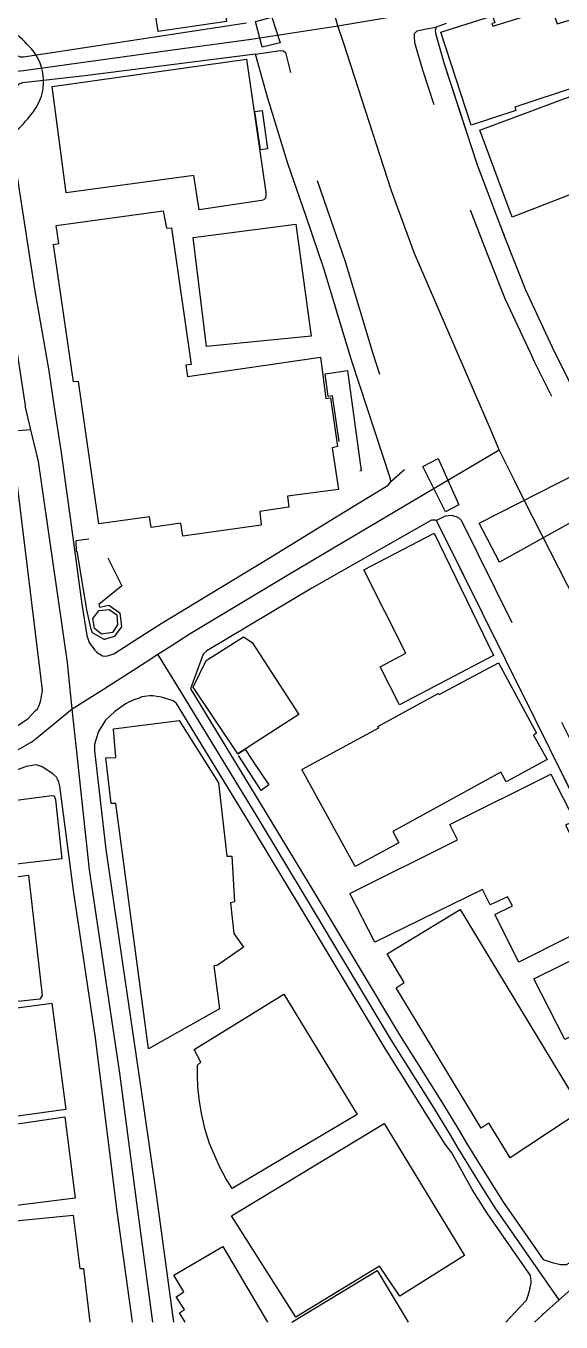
# Model space of a CAD drawing. Header units: millimetres. Extents: x 198785 to 203305, y 542885 to 545889.
# Drawn here: x 201255.7 to 201351.8, y 542885.3 to 543117.8 of the extents above; entities that cross this region are included whole.
import ezdxf

# ---------------------------------------------------------------- set-up
doc = ezdxf.new("R2010")
doc.units = ezdxf.units.MM
doc.linetypes.add('HIDDEN_BULD_25K', pattern=[28.8, 18.4, -10.4])
doc.linetypes.add('HIDDEN_IN_25K', pattern=[56.5, 36.5, -20])
for name, color, linetype in [('A0013114', 253, 'Continuous'), ('A0013117', 253, 'Continuous'), ('A0023214', 253, 'Continuous'), ('A0023217', 253, 'Continuous'), ('A0033324', 253, 'Continuous'), ('A0043325', 253, 'Continuous'), ('B0014111', 253, 'Continuous'), ('B0014116', 253, 'Continuous'), ('B0014511', 253, 'Continuous'), ('F0047224', 253, 'Continuous')]:
    doc.layers.add(name, color=color, linetype=linetype)

# ---------------------------------------------------------------- blocks, each defined once
blk = doc.blocks.new('B0014511')
at = {"layer": 'B0014511'}
blk.add_lwpolyline([(-31.17, -1.27, 0.169014), (-29, -6.77, 0.105159), (-21.57, -12.43, 0.067248), (-11.97, -15.47, 0.053397), (0.67, -16.3, 0.053397), (13.19, -14.44, 0.067248), (22.51, -10.63, 0.105159), (29.45, -4.38, 0.169014), (31.17, 1.27, 0.169014), (29, 6.77, 0.105159), (21.57, 12.43, 0.067248), (11.97, 15.47, 0.053397), (-0.67, 16.3, 0.053397), (-13.19, 14.44, 0.067248), (-22.51, 10.63, 0.105159), (-29.45, 4.38, 0.169014)], format="xyb", close=True, dxfattribs=at)
for points in [[(-18.64, 12.26), (-18.64, -13.46)], [(16.58, 13.62), (16.58, -13.46)], [(-18.64, -0.94), (16.58, -0.94)]]:
    blk.add_lwpolyline(points, dxfattribs=at)

msp = doc.modelspace()

# ---------------------------------------------------------------- linework, layer by layer
at = {"layer": 'A0013114'}
for points in [[(201329.21, 543116.97), (201329.24, 543116.45), (201330.82, 543111), (201336.7, 543092.89), (201341.77, 543079.66), (201345.41, 543070.44), (201350.62, 543059.26), (201353.72, 543053.12), (201358.58, 543043.53), (201377.86, 543005.42)], [(201269.51, 543004.81), (201269.91, 543004.77), (201270.36, 543004.79), (201271.54, 543005.17), (201275.24, 543007.54), (201280.03, 543010.61), (201299.3, 543022.23), (201312.02, 543030.11), (201320.77, 543035.4), (201321.23, 543036.03), (201321.2, 543036.55), (201314.18, 543057.82), (201309.22, 543074.29), (201306.04, 543083.57), (201302.72, 543093.11), (201299.12, 543105)], [(201382, 542922.15), (201364.16, 542959.21), (201352.42, 542982.81), (201347.12, 542993.47), (201341.79, 543004.16), (201329.48, 543028.96), (201329.26, 543029.12), (201328.54, 543029.14), (201307.08, 543016.91), (201288.24, 543005.67), (201287.55, 543005.1), (201285.28, 542998.9)], [(201280.1, 542997.41), (201278.52, 542997.62), (201277.93, 542997.62), (201276.53, 542997.45), (201276.08, 542997.23), (201275.11, 542996.93), (201273.71, 542996.26), (201271.73, 542994.8), (201270.04, 542993.27), (201268.79, 542991.21), (201268.28, 542989.71)]]:
    msp.add_lwpolyline(points, dxfattribs=at)
at = {"layer": 'A0013117'}
for points in [[(201246.45, 543184.11), (201246.64, 543181.82), (201247.01, 543178.78), (201246.79, 543178.71), (201241.73, 543178.26), (201241.71, 543177.88), (201242.14, 543173.74), (201243.12, 543167.33), (201244.07, 543161.35), (201245.32, 543150.09), (201247, 543136.56), (201247.61, 543132.34), (201249.11, 543122.04), (201249.94, 543116.32), (201254.16, 543112.45), (201254.71, 543112.24), (201255.3, 543112.24), (201295.36, 543118.33)], [(201331.14, 543118.21), (201329.35, 543117.54), (201329.21, 543116.97)], [(201296.93, 543112.73), (201265.86, 543108.78), (201255.13, 543107.57), (201254.36, 543107.28), (201252.04, 543103.94), (201253.04, 543098.08), (201257.29, 543070.54), (201259.84, 543055.94), (201260.78, 543049.78), (201262.01, 543041.65), (201262.13, 543040.8), (201263.88, 543028.22), (201265.8, 543014.09), (201266.69, 543008.45), (201267.12, 543007.18), (201267.75, 543006.29), (201268.03, 543005.9), (201268.39, 543005.54), (201268.62, 543005.29), (201269, 543005.07), (201269.51, 543004.81)], [(201246.19, 542986.96), (201256.08, 542993.53), (201257.43, 542994.93), (201257.84, 542995.32), (201258.1, 542995.92), (201258.37, 542996.61), (201258.49, 542997.14), (201258.71, 542998.66), (201253.78, 543039.3)], [(201341.87, 542885.31), (201344.51, 542888.08), (201345.6, 542889.23), (201345.93, 542890.29), (201346.19, 542891.14), (201346.29, 542891.72), (201346.39, 542892.31), (201346.43, 542892.68), (201346.3, 542893.64), (201338.51, 542904.84), (201335.85, 542909.07), (201332.18, 542915.64), (201331, 542917.24), (201327.2, 542923.21), (201319.83, 542934.99), (201304.96, 542959.76), (201295.72, 542975.05), (201282.79, 542996.24), (201282.18, 542996.71), (201280.1, 542997.41)], [(201285.28, 542998.9), (201285.57, 542998.4), (201298.71, 542976.87), (201307.96, 542961.56), (201322.81, 542936.82), (201330.18, 542925.05), (201333.48, 542919.66), (201334.81, 542917.41), (201338.82, 542910.92), (201341.43, 542906.77), (201348.58, 542896.5), (201349.31, 542896.28), (201350.18, 542895.98), (201351.7, 542895.65), (201352.77, 542895.66), (201353.28, 542895.92), (201356.38, 542899.1), (201357.31, 542899.7), (201361.94, 542902.76), (201362.66, 542903.24), (201381.54, 542920.18), (201382.03, 542921.22), (201382, 542922.15)], [(201268.28, 542989.71), (201268.08, 542988.9), (201268.06, 542987.76), (201270.06, 542970.07), (201276.93, 542923.55), (201279.15, 542907.74), (201282.2, 542885.31)], [(201257.56, 542985.24), (201255.76, 542984.98), (201254.24, 542984.33), (201241.65, 542977.08), (201224.75, 542966.25), (201207.77, 542955.7), (201207.08, 542954.85), (201206.27, 542953.43), (201205.83, 542952.07), (201205.59, 542950.65), (201205.59, 542949.84), (201212.98, 542919.18), (201219.6, 542890.01), (201220.63, 542885.31)], [(201274.9, 542885.31), (201274.84, 542885.76), (201272.09, 542905.61), (201268.21, 542936.31), (201264.28, 542962.72), (201261.82, 542981.45), (201261.68, 542982.14), (201261.43, 542982.67), (201261.23, 542983.03), (201260.58, 542983.62), (201258.65, 542984.92), (201258.13, 542985.08), (201257.78, 542985.18), (201257.56, 542985.24)]]:
    msp.add_lwpolyline(points, dxfattribs=at)
at = {"layer": 'A0023214'}
for points in [[(201340.7, 543041.77), (201339.12, 543045.44), (201325.49, 543076.98), (201321.37, 543088.23), (201312.71, 543114.8), (201311.75, 543117.81), (201310.83, 543121.04), (201294.95, 543193.43), (201294.53, 543196.33), (201292.2, 543212.44)], [(201264.07, 542995.28), (201268.99, 542998.42), (201277.12, 543003.62), (201279.43, 543005.09), (201281.82, 543006.62), (201285.25, 543008.81), (201303.19, 543019.57), (201325.21, 543032.6), (201340.7, 543041.77)], [(201420.41, 542885.31), (201414.75, 542896.39), (201413.2, 542899.43), (201411.79, 542902.19), (201399.5, 542926.26), (201397.51, 542930.16), (201395.49, 542934.11), (201366.95, 542990.02), (201364.55, 542994.7), (201362.19, 542999.33), (201345.21, 543032.59), (201343.48, 543036.11), (201340.7, 543041.77)]]:
    msp.add_lwpolyline(points, dxfattribs=at)
at = {"layer": 'A0023217'}
for points in [[(201247.42, 543108.97), (201251.12, 543109.36), (201255.34, 543109.8), (201282.94, 543113.59), (201296.18, 543115.41), (201311.75, 543117.81), (201327.69, 543120.49), (201358.75, 543124.93), (201366.59, 543125.93), (201370.22, 543126.46), (201374.77, 543128.14)], [(201256.65, 543045.36), (201255.68, 543049.42), (201255.64, 543049.68), (201251.21, 543078.94), (201248.64, 543100.81), (201248.24, 543103.48), (201247.42, 543108.97)], [(201256.65, 543045.36), (201252.04, 543045), (201244.67, 543044.42), (201210.75, 543039.18), (201181.36, 543035.31), (201178.97, 543034.69), (201172.92, 543033.1)], [(201264.07, 542995.28), (201263.57, 542999.98), (201263.18, 543003.61), (201258.01, 543039.67), (201257.77, 543040.68), (201256.65, 543045.36)], [(201351.45, 542889.31), (201349.23, 542892.49), (201339.97, 542905.8), (201337.34, 542910), (201333.32, 542916.5), (201331.98, 542918.75), (201328.69, 542924.13), (201321.32, 542935.91), (201306.46, 542960.66), (201297.22, 542975.96), (201283.52, 542998.39), (201279.43, 543005.09)], [(201200.95, 542955.9), (201206.97, 542959.45), (201208.81, 542960.53), (201225.8, 542970.71), (201250.22, 542985.65), (201256.82, 542989.38), (201257.98, 542990.33), (201264.07, 542995.28)], [(201278.55, 542885.31), (201275.62, 542906.68), (201272.57, 542929.93), (201267.17, 542966.4), (201264.84, 542988.14), (201264.07, 542995.28)], [(201428.56, 542959.01), (201426.33, 542956.83), (201416.51, 542947.23), (201410.17, 542940.94), (201397.51, 542930.16), (201384.14, 542918.3), (201355.63, 542893.02), (201351.45, 542889.31)], [(201351.45, 542889.31), (201348.61, 542886.79), (201348.36, 542886.53), (201348.34, 542886.51), (201347, 542885.31)]]:
    msp.add_lwpolyline(points, dxfattribs=at)
at = {"layer": 'A0033324', "linetype": 'HIDDEN_IN_25K', "flags": 128}
for points in [[(201377.86, 543005.42), (201375.36, 543004.42), (201374.61, 543004.48), (201374.07, 543004.69), (201373.53, 543005.11), (201347.02, 543057.51), (201346.27, 543059.13), (201341.74, 543068.86), (201338.04, 543078.21), (201332.93, 543091.55), (201326.99, 543109.82), (201325.56, 543114.76), (201325.49, 543115.92), (201325.5, 543116.44), (201325.98, 543116.92), (201327.28, 543117.21), (201329.35, 543117.54), (201329.21, 543116.97), (201329.24, 543116.45), (201330.82, 543111), (201336.7, 543092.89), (201341.77, 543079.66), (201345.41, 543070.44), (201350.62, 543059.26), (201353.72, 543053.12), (201358.58, 543043.53), (201377.86, 543005.42)], [(201323.69, 543038.16), (201321.23, 543036.03), (201321.2, 543036.55), (201314.18, 543057.82), (201309.22, 543074.29), (201306.04, 543083.57), (201302.72, 543093.11), (201299.12, 543105), (201296.93, 543112.73), (201301.35, 543113.38), (201301.96, 543113.31), (201302.33, 543113.02), (201303.82, 543107.01), (201306.52, 543094.35), (201309.82, 543084.87), (201313.03, 543075.52), (201317.99, 543059.02), (201324.12, 543040.48), (201324.28, 543039.53), (201324.11, 543038.88), (201323.69, 543038.16)], [(201384.45, 542924.32), (201382.03, 542921.22), (201382, 542922.15), (201364.16, 542959.21), (201352.42, 542982.81), (201347.12, 542993.47), (201341.79, 543004.16), (201329.48, 543028.96), (201329.35, 543029.06), (201331.06, 543029.92), (201332.11, 543030.01), (201333.23, 543029.68), (201333.85, 543029.14), (201345.37, 543005.94), (201359.57, 542977.42), (201367.75, 542960.97), (201384.27, 542926.65), (201384.6, 542925.02), (201384.45, 542924.32)]]:
    msp.add_lwpolyline(points, dxfattribs=at)
at = {"layer": 'A0043325'}
for points in [[(201301.4, 543114.74), (201298.17, 543113.96), (201296.95, 543118.59), (201299.9, 543119.37), (201301.4, 543114.74)], [(201333.42, 543031.89), (201331.04, 543030.62), (201326.95, 543038.73), (201329.71, 543040.2), (201333.42, 543031.89)], [(201357.94, 543031.14), (201340.76, 543021.62), (201337.11, 543028.57), (201354.88, 543037.61), (201357.94, 543031.14)]]:
    msp.add_lwpolyline(points, dxfattribs=at)
at = {"layer": 'B0014111'}
for points in [[(201287.59, 543136.77), (201288.35, 543130.64), (201289.98, 543130.85), (201291.72, 543118.57), (201279.46, 543116.77), (201277.62, 543128.75), (201276.32, 543128.6), (201275.47, 543135.38), (201287.59, 543136.77)], [(201350.19, 543120.7), (201351.06, 543118.17), (201357.65, 543120.15), (201359.93, 543112.8), (201353.81, 543110.95), (201355.06, 543107.03), (201343.49, 543103.2), (201343.65, 543102.63), (201335.67, 543100), (201330.22, 543116.68), (201339.47, 543119.58), (201339.89, 543118.34), (201339.38, 543118.19), (201339.52, 543117.73), (201345.6, 543119.56), (201346.29, 543119.53), (201350.19, 543120.7)], [(201295.34, 543111.84), (201298.79, 543087.89), (201298.8, 543087.42), (201298.72, 543086.9), (201298.42, 543086.6), (201298.03, 543086.45), (201286.81, 543084.82), (201285.9, 543090.97), (201262.95, 543087.87), (201260.43, 543106.94), (201295.34, 543111.84)], [(201366.28, 543092.52), (201342.99, 543083.49), (201337.18, 543099.1), (201360.48, 543107.77), (201366.28, 543092.52)], [(201280.4, 543084.6), (201281, 543081.51), (201281.87, 543081.57), (201285.38, 543057.07), (201284.44, 543056.95), (201284.74, 543054.93), (201308.64, 543058.38), (201309.57, 543050.98), (201310.42, 543051.05), (201311.68, 543042.33), (201310.73, 543042.12), (201311.87, 543034.65), (201302.7, 543033.42), (201302.93, 543031.49), (201297.71, 543030.71), (201297.98, 543028.21), (201283.88, 543026.29), (201283.53, 543028.61), (201278.25, 543027.83), (201277.9, 543029.71), (201268.83, 543028.46), (201265.2, 543054.01), (201264.31, 543053.97), (201260.69, 543078.6), (201261.65, 543078.74), (201261.16, 543082), (201280.4, 543084.6)], [(201306.92, 543062.12), (201288.15, 543060.31), (201285.76, 543079.84), (201304.21, 543082.21), (201306.92, 543062.12)], [(201339.64, 543004.85), (201322.79, 542995.99), (201319.32, 543002.83), (201323.95, 543005.29), (201316.4, 543020.22), (201329.02, 543026.82), (201339.64, 543004.85)], [(201297.03, 542989.32), (201295.08, 542988.05), (201293.76, 542987.2), (201285.74, 542999.17), (201288.1, 543003.99), (201292.34, 543006.68), (201294.78, 543008.23), (201296.33, 543007.19), (201304.7, 542994.29), (201297.03, 542989.32)], [(201340.53, 543003.56), (201347.39, 542990.96), (201346.81, 542990.6), (201349.28, 542986.2), (201341.93, 542982.21), (201340.95, 542983.93), (201321.57, 542973.27), (201322.68, 542971.27), (201314.82, 542967.03), (201305.25, 542984.39), (201319.06, 542991.88), (201318.92, 542992.14), (201329.75, 542998.04), (201329.91, 542997.85), (201340.53, 543003.56)], [(201290.46, 542941.49), (201277.72, 542934.3), (201271.89, 542978.3), (201271.06, 542978.31), (201270.07, 542986.52), (201271.86, 542986.58), (201271.44, 542991.71), (201283.25, 542993.19), (201290.28, 542982.01), (201291.81, 542968.86), (201292.71, 542968.85), (201293.2, 542960.66), (201292.44, 542960.5), (201293.07, 542955.02), (201294.8, 542952.52), (201290.07, 542949.27), (201289.44, 542949.19), (201290.46, 542941.49)], [(201358.46, 542966.09), (201362.15, 542958.89), (201344.23, 542949.86), (201339.91, 542958.4), (201343.05, 542959.96), (201342.16, 542961.57), (201339.03, 542960.17), (201337.66, 542962.9), (201318.39, 542953.43), (201313.86, 542962.2), (201333.18, 542971.78), (201331.83, 542974.57), (201349.92, 542983.57), (201354.28, 542975.18), (201352.56, 542974.4), (201356.57, 542966.65), (201358.46, 542966.09)], [(201262.21, 542968.42), (201242.75, 542966.1), (201242.66, 542966.78), (201240.5, 542966.63), (201239.76, 542973.35), (201242.09, 542974.55), (201241.97, 542975.68), (201242.41, 542976.19), (201244.96, 542976.52), (201244.92, 542977.4), (201248.08, 542978.11), (201260.39, 542979.73), (201260.73, 542979.67), (201260.96, 542979.39), (201261.05, 542979), (201262.21, 542968.42)], [(201258.22, 542943.22), (201242.11, 542941.5), (201240.96, 542950.71), (201240.62, 542950.74), (201239.43, 542963.33), (201256.19, 542965.45), (201258.68, 542943.87), (201258.22, 542943.22)], [(201355.5, 542923.26), (201342.64, 542914.78), (201338.91, 542920.95), (201338.68, 542920.95), (201337.43, 542920.1), (201322.2, 542945.26), (201323.61, 542946.22), (201320.59, 542951.34), (201333.7, 542959.29), (201355.5, 542923.26)], [(201369.38, 542944.71), (201352.47, 542935.99), (201346.89, 542946.85), (201364.2, 542955.39), (201369.38, 542944.71)], [(201315.19, 542922.52), (201292.75, 542909.25), (201291.65, 542911.03), (201290.54, 542913.1), (201289.65, 542915.14), (201288.7, 542917.36), (201287.94, 542919.81), (201287.31, 542922.49), (201286.91, 542924.88), (201286.61, 542927.51), (201286.55, 542929.59), (201286.56, 542931.39), (201287.11, 542931.91), (201285.92, 542934.19), (201302.04, 542944.13), (201315.19, 542922.52)], [(201262.89, 542923.43), (201245.12, 542920.96), (201242.51, 542940.14), (201260.39, 542942.51), (201262.89, 542923.43)], [(201264.56, 542907.51), (201246.84, 542905.3), (201245.19, 542919.56), (201262.74, 542922.14), (201264.56, 542907.51)], [(201334.46, 542897.25), (201322.83, 542889.97), (201319.18, 542895.35), (201304.17, 542886.19), (201292.63, 542904.35), (201320.01, 542920.95), (201334.46, 542897.25)], [(201250.06, 542885.31), (201247.7, 542902.89), (201264.25, 542904.46)], [(201264.25, 542904.46), (201265.44, 542894.93), (201266.07, 542894.94), (201267.23, 542885.31)], [(201284.31, 542885.31), (201283.33, 542886.98), (201284.2, 542887.58), (201282.7, 542889.83), (201284.1, 542890.71), (201282.28, 542893.73), (201291.08, 542898.86), (201299.12, 542885.31)], [(201303.49, 542885.31), (201318.77, 542894.55), (201324.33, 542885.31)]]:
    msp.add_lwpolyline(points, dxfattribs=at)
at = {"layer": 'B0014116', "linetype": 'HIDDEN_BULD_25K', "flags": 128}
for points in [[(201299.07, 543095.75), (201297.87, 543095.57), (201296.81, 543102.42), (201298.15, 543102.59), (201299.07, 543095.75)], [(201313.44, 543055.95), (201315.9, 543037.98), (201311.95, 543037.4), (201311.19, 543041.76), (201312.12, 543041.99), (201310.78, 543051.44), (201309.96, 543051.3), (201309.46, 543055.39), (201313.44, 543055.95)], [(201271.29, 543008.97), (201269.33, 543008.7), (201268.06, 543009.68), (201267.74, 543011.47), (201268.89, 543012.96), (201270.67, 543013.14), (201272.05, 543012.13), (201272.19, 543010.34), (201271.29, 543008.97)], [(201293.76, 542987.2), (201295.08, 542988.05), (201296.37, 542986.11), (201299.32, 542981.67), (201297.95, 542980.66), (201293.76, 542987.2)]]:
    msp.add_lwpolyline(points, dxfattribs=at)
at = {"layer": 'F0047224'}
for points in [[(201267.02, 543025.73), (201264.69, 543025.41), (201264.76, 543023.6), (201264.91, 543023.6), (201266.6, 543013.06), (201267.34, 543009.82), (201267.61, 543008.97), (201269.84, 543007.73)], [(201270.43, 543022.37), (201272.97, 543017.33), (201268.81, 543013.99), (201268.95, 543013.5), (201270.62, 543013.9), (201272.6, 543012.52), (201272.91, 543010.03), (201271.61, 543008.26), (201269.84, 543007.73)]]:
    msp.add_lwpolyline(points, dxfattribs=at)

# ---------------------------------------------------------------- block references
at = {"layer": 'B0014511'}
msp.add_blockref('B0014511', (201227.73, 543106.88), dxfattribs=at)

doc.saveas('drawing.dxf')
